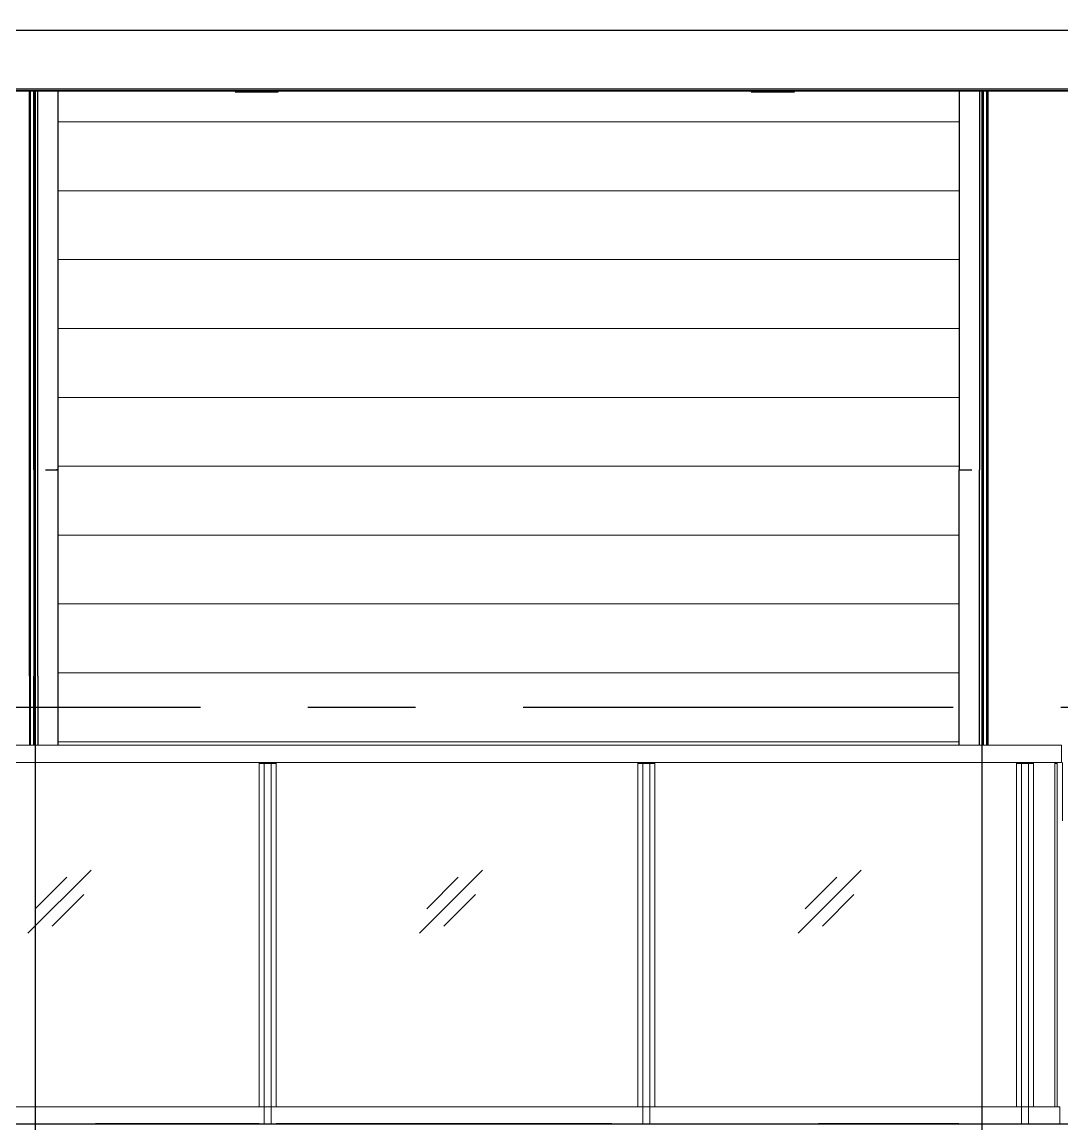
# Model space of a CAD drawing. Header units: millimetres. Extents: x 2519235 to 7246330, y 25937 to 201821.
# Drawn here: x 3243771 to 3246792, y 102290 to 105490 of the extents above; entities that cross this region are included whole.
import ezdxf
from ezdxf.xclip import XClip

# ---------------------------------------------------------------- set-up
doc = ezdxf.new("R2010")
doc.units = ezdxf.units.MM
doc.header["$XCLIPFRAME"] = 0
doc.set_wipeout_variables(frame=1)
doc.linetypes.add('DPA_Hidden 50', pattern=[3, 2, -1])
doc.linetypes.add('TA_GL_005.00000', pattern=[13.75, 5, -1.25, 1.25, -1.25, 5])
for name, color, linetype in [('000 - 0_HIDE_OBJ_FRAMING_DEF_SUB_1', 7, 'Continuous'), ('000 - 0_SYM_DWG_GRIDLINE_MAIN_COLOR_251', 7, 'Continuous'), ('_งานโครงสร้าง', 7, 'Continuous'), ('A-canopy', 7, 'Continuous')]:
    doc.layers.add(name, color=color, linetype=linetype)
doc.styles.add('TA', font='', dxfattribs={"height": 4.5})
doc.styles.get('TA').set_extended_font_data('Cordia New')

# ---------------------------------------------------------------- blocks, each defined once
blk = doc.blocks.new('W-1-PP17-ENT1_REV02_20260415-163809_PP17_ENT1_SE_ELE3')
at = {"layer": '_งานโครงสร้าง', "color": 7}
for p, q in [((1024.8, 114340), (1024.8, 100790)), ((3774.8, 114340), (3774.8, 100790))]:
    blk.add_line(p, q, dxfattribs=at)
blk = doc.blocks.new('DPA-AR_RS_Roller Shutter - RS1-A_2690X3000_-22115310-ENTRANCE 1 - ELEVATION 4')
at = {"layer": '000 - 0_HIDE_OBJ_FRAMING_DEF_SUB_1', "lineweight": 9}
h = blk.add_hatch(dxfattribs=at)
h.set_pattern_fill('FP_1', style=0, pattern_type=2)
h.set_pattern_definition([(0, (0, 0), (0, 200), [])])
h.paths.add_polyline_path([(-2999851.9, 103390), (-2997233.6, 103390), (-2997234.5, 105290), (-2997712.7, 105290), (-2997712.7, 105287), (-2997837.7, 105287), (-2997837.7, 105290), (-2999212.7, 105290), (-2999212.7, 105287), (-2999337.7, 105287), (-2999337.7, 105290), (-2999852.9, 105290), (-2999851.9, 103445.4)])
at = {"layer": '000 - 0_HIDE_OBJ_FRAMING_DEF_SUB_1', "color": 7}
for p, q in [((-2999267.6, 102290), (-2999742.7, 102290)), ((-2999742.7, 102290), (-2999267.6, 102290)), ((-2998242.7, 102290), (-2999217.9, 102290)), ((-2999217.9, 102290), (-2998242.7, 102290)), ((-2997234.5, 102290), (-2997642.7, 102290)), ((-2997642.7, 102290), (-2997234.5, 102290))]:
    blk.add_line(p, q, dxfattribs=at)
blk = doc.blocks.new('Railing - DPA-AR__100X50X8 RHS Balustrade-21291487-ENTRANCE 1 - ELEVATION 4')
at = {"layer": '000 - 0_HIDE_OBJ_FRAMING_DEF_SUB_1', "color": 7, "lineweight": 9}
for p, q in [((-2996952.1, 103340), (-2997046.1, 103340)), ((-2997046.1, 103340), (-2996952.1, 103340)), ((-2996952.1, 103337), (-2996955.6, 103337)), ((-2996955.6, 103337), (-2996952.1, 103337)), ((-2996952.1, 103337), (-2996955.6, 103337)), ((-2996955.6, 103337), (-2996952.1, 103337)), ((-2996949.1, 103337), (-2996952.1, 103337)), ((-2996952.1, 103337), (-2996949.1, 103337)), ((-2996949.1, 103337), (-2996949.1, 103340)), ((-2996949.1, 102340.6), (-2996949.1, 103337)), ((-2996933.9, 103340), (-2996933.9, 103170)), ((-2996933.9, 103170), (-2996933.9, 103340)), ((-2996914.7, 102290), (-2996914.7, 103340)), ((-2996914.7, 102290), (-2996914.7, 103340))]:
    blk.add_line(p, q, dxfattribs=at)
blk = doc.blocks.new('Railing - DPA-AR__100X50X8 RHS Balustrade-V109-ENTRANCE 1 - ELEVATION 4')
at = {"layer": '000 - 0_HIDE_OBJ_FRAMING_DEF_SUB_1', "color": 7, "lineweight": 9}
for p, q in [((-2997067.7, 103340), (-2997067.7, 103337)), ((-2997064.7, 103337), (-2997067.7, 103337)), ((-2997067.7, 103337), (-2997067.7, 102340.6)), ((-2997067.7, 103337), (-2997064.7, 103337)), ((-2997020.7, 103340), (-2997064.7, 103340)), ((-2997064.7, 103340), (-2997020.7, 103340)), ((-2997020.7, 103337), (-2997064.7, 103337)), ((-2997064.7, 103337), (-2997020.7, 103337)), ((-2997052.7, 103340), (-2997052.7, 103170)), ((-2997052.7, 102290), (-2997052.7, 103340)), ((-2997032.7, 103170), (-2997032.7, 103340)), ((-2997032.7, 102290), (-2997032.7, 103340)), ((-2997017.7, 103337), (-2997020.7, 103337)), ((-2997020.7, 103337), (-2997017.7, 103337)), ((-2997017.7, 103337), (-2997017.7, 103340)), ((-2997017.7, 102340.6), (-2997017.7, 103337))]:
    blk.add_line(p, q, dxfattribs=at)
blk = doc.blocks.new('Railing - Railing-19082426-ENTRANCE 1 - ELEVATION 4')
at = {"layer": '000 - 0_HIDE_OBJ_FRAMING_DEF_SUB_1', "color": 7, "lineweight": 9}
for p, q in [((-3000342.7, 103340), (-2996967.6, 103340)), ((-2996955.6, 103340), (-3000342.7, 103340)), ((-2996955.6, 103340), (-2996967.6, 103340)), ((-2996967.6, 103340), (-2996955.6, 103340)), ((-2996955.6, 102340), (-2996955.6, 103340)), ((-3000342.7, 102340), (-2996941.6, 102340)), ((-2999267.6, 102340), (-3000331.1, 102340)), ((-2999267.6, 102340), (-3000321.1, 102340)), ((-2999267.6, 102340), (-3000317.7, 102340)), ((-2998167.6, 102340), (-2999217.9, 102340)), ((-2998167.6, 102340), (-2999217.9, 102340)), ((-2998167.6, 102340), (-2999217.9, 102340)), ((-2997067.6, 102340), (-2998117.9, 102340)), ((-2997067.6, 102340), (-2998117.9, 102340)), ((-2997067.6, 102340), (-2998117.9, 102340)), ((-2996981.6, 102340), (-2997017.9, 102340)), ((-2996967.6, 102340), (-2997017.9, 102340)), ((-2996955.6, 102340), (-2997017.9, 102340)), ((-2996941.6, 102340), (-2996981.6, 102340)), ((-2996967.6, 102340), (-2996955.6, 102340)), ((-2996949.2, 102340), (-2996941.6, 102340)), ((-2996941.6, 102290), (-2996941.6, 102340)), ((-2996941.6, 102340), (-2996941.6, 102290)), ((-2996941.6, 102290), (-3000342.7, 102290)), ((-2999267.6, 102290), (-3000317.7, 102290)), ((-2998168.5, 102290), (-2999217.9, 102290)), ((-2997067.6, 102290), (-2998117.9, 102290)), ((-2996981.6, 102290), (-2997017.9, 102290)), ((-2996981.6, 102290), (-2996941.6, 102290)), ((-2996941.6, 102290), (-2996949.2, 102290))]:
    blk.add_line(p, q, dxfattribs=at)
at = {"color": 7}
for name, p in [('Railing - DPA-AR__100X50X8 RHS Balustrade-V109-ENTRANCE 1 - ELEVATION 4', (-2200, 0)), ('Railing - DPA-AR__100X50X8 RHS Balustrade-V109-ENTRANCE 1 - ELEVATION 4', (-1100, 0)), ('Railing - DPA-AR__100X50X8 RHS Balustrade-V109-ENTRANCE 1 - ELEVATION 4', (0, 0)), ('Railing - DPA-AR__100X50X8 RHS Balustrade-21291487-ENTRANCE 1 - ELEVATION 4', (0, 0))]:
    blk.add_blockref(name, p, dxfattribs=at)
blk = doc.blocks.new('Top Rail Type - Top Rail_Internal_-19082432-ENTRANCE 1 - ELEVATION 4')
at = {"layer": '000 - 0_HIDE_OBJ_FRAMING_DEF_SUB_1', "color": 7, "lineweight": 9}
for p, q in [((-3000342.7, 103390), (-2996976.6, 103390)), ((-2996936.6, 103390), (-3000342.7, 103390)), ((-2996976.6, 103390), (-2996936.6, 103390)), ((-2996936.6, 103340), (-2996936.6, 103390)), ((-2996936.6, 103390), (-2996936.6, 103340)), ((-2996976.6, 103340), (-3000342.7, 103340)), ((-2996936.6, 103340), (-3000342.7, 103340)), ((-2996936.6, 103340), (-2996976.6, 103340))]:
    blk.add_line(p, q, dxfattribs=at)
blk = doc.blocks.new('DPA_GM-Stoplogs Line Based 250_post100_A  - Base 250 one plate-21845614-ENTRANCE 1 - ELEVATION 4')
at = {"layer": '000 - 0_HIDE_OBJ_FRAMING_DEF_SUB_1', "color": 7}
for p, q in [((-2999267.6, 102290), (-2999742.7, 102290)), ((-2999267.6, 102290), (-2999742.7, 102290)), ((-2998567.6, 102290), (-2999217.9, 102290)), ((-2998567.6, 102290), (-2999217.9, 102290)), ((-2998442.6, 102290), (-2998692.6, 102290)), ((-2998692.6, 102290), (-2998442.6, 102290)), ((-2998692.6, 102290), (-2998442.6, 102290)), ((-2998442.6, 102290), (-2998692.6, 102290)), ((-2998682.6, 102290), (-2998452.6, 102290)), ((-2998452.6, 102290), (-2998682.6, 102290)), ((-2998666.2, 102290), (-2998643, 102290)), ((-2998643, 102290), (-2998666.2, 102290)), ((-2998666.2, 102290), (-2998643, 102290)), ((-2998643, 102290), (-2998666.2, 102290)), ((-2998567.6, 102290), (-2998242.7, 102290)), ((-2998567.6, 102290), (-2998242.7, 102290)), ((-2998492.2, 102290), (-2998469, 102290)), ((-2998469, 102290), (-2998492.2, 102290)), ((-2998492.2, 102290), (-2998469, 102290)), ((-2998469, 102290), (-2998492.2, 102290)), ((-2997642.7, 102290), (-2997283.4, 102290)), ((-2997642.7, 102290), (-2997283.4, 102290))]:
    blk.add_line(p, q, dxfattribs=at)
blk = doc.blocks.new('D1 - D1-V144-ENTRANCE 1 - ELEVATION 4')
at = {"layer": '000 - 0_HIDE_OBJ_FRAMING_DEF_SUB_1', "color": 7}
for p, q in [((-2997870.2, 105290), (-2997818.7, 105290)), ((-2997837.7, 105290), (-2997837.7, 105287)), ((-2997837.7, 105290), (-2997832.7, 105290)), ((-2997832.7, 105290), (-2997837.7, 105290)), ((-2997837.7, 105287), (-2997832.7, 105287)), ((-2997770.2, 105287), (-2997837.7, 105287)), ((-2997832.5, 105290), (-2997830.5, 105290)), ((-2997830.2, 105290), (-2997832.4, 105290)), ((-2997831.7, 105290), (-2997819.4, 105290)), ((-2997783.4, 105290), (-2997831.7, 105290)), ((-2997831.7, 105287), (-2997770.2, 105287)), ((-2997830.7, 105290), (-2997819.7, 105290)), ((-2997783.4, 105290), (-2997830.7, 105290)), ((-2997830.5, 105290), (-2997826.5, 105290)), ((-2997826.5, 105290), (-2997830.2, 105290)), ((-2997829.7, 105290), (-2997819.6, 105290)), ((-2997783.4, 105290), (-2997829.7, 105290)), ((-2997826.5, 105290), (-2997828.5, 105290)), ((-2997828.5, 105290), (-2997826.5, 105290)), ((-2997820.6, 105290), (-2997828.5, 105290)), ((-2997828.5, 105290), (-2997783.4, 105290)), ((-2997827.7, 105287), (-2997757.7, 105287)), ((-2997757.7, 105287), (-2997827.7, 105287)), ((-2997826.9, 105289), (-2997826.9, 105287)), ((-2997826.9, 105287), (-2997758.5, 105287)), ((-2997758.5, 105287), (-2997826.9, 105287)), ((-2997822.7, 105290), (-2997819.9, 105290)), ((-2997783.7, 105290), (-2997822.7, 105290)), ((-2997821.7, 105290), (-2997820.1, 105290)), ((-2997783.8, 105290), (-2997821.7, 105290)), ((-2997819.7, 105290), (-2997784.4, 105290)), ((-2997819.7, 105287), (-2997770.9, 105287)), ((-2997770.9, 105287), (-2997819.7, 105287)), ((-2997818.7, 105287), (-2997766.7, 105287)), ((-2997766.7, 105287), (-2997818.7, 105287)), ((-2997816.7, 105287), (-2997768.8, 105287)), ((-2997768.8, 105287), (-2997816.7, 105287)), ((-2997816.7, 105287), (-2997768.7, 105287)), ((-2997768.7, 105287), (-2997816.7, 105287)), ((-2997814.7, 105287), (-2997770.8, 105287)), ((-2997770.8, 105287), (-2997814.7, 105287)), ((-2997769.9, 105287), (-2997747.7, 105287)), ((-2997747.7, 105287), (-2997769.9, 105287)), ((-2997769.3, 105287), (-2997765.7, 105287)), ((-2997765.7, 105287), (-2997769.3, 105287)), ((-2997731.7, 105290), (-2997715.2, 105290))]:
    blk.add_line(p, q, dxfattribs=at)
blk = doc.blocks.new('D1 - D1-V145-ENTRANCE 1 - ELEVATION 4')
at = {"layer": '000 - 0_HIDE_OBJ_FRAMING_DEF_SUB_1', "color": 7}
for p, q in [((-2999370.2, 105290), (-2999318.7, 105290)), ((-2999337.7, 105290), (-2999337.7, 105287)), ((-2999337.7, 105290), (-2999319.4, 105290)), ((-2999283.4, 105290), (-2999337.7, 105290)), ((-2999337.7, 105287), (-2999247.7, 105287)), ((-2999247.7, 105287), (-2999337.7, 105287)), ((-2999332.8, 105290), (-2999330.5, 105290)), ((-2999330.2, 105290), (-2999332.7, 105290)), ((-2999330.7, 105290), (-2999327.7, 105290)), ((-2999327.7, 105290), (-2999330.7, 105290)), ((-2999330.5, 105290), (-2999326.8, 105290)), ((-2999326.8, 105290), (-2999330.2, 105290)), ((-2999329.7, 105290), (-2999319.6, 105290)), ((-2999283.4, 105290), (-2999329.7, 105290)), ((-2999326.9, 105290), (-2999328.5, 105290)), ((-2999328.5, 105290), (-2999326.9, 105290)), ((-2999320.6, 105290), (-2999328.5, 105290)), ((-2999328.5, 105290), (-2999283.4, 105290)), ((-2999327.6, 105287), (-2999257.7, 105287)), ((-2999257.7, 105287), (-2999327.6, 105287)), ((-2999326.9, 105289), (-2999326.9, 105287)), ((-2999326.9, 105287), (-2999258.5, 105287)), ((-2999258.5, 105287), (-2999326.9, 105287)), ((-2999325.7, 105290), (-2999319.7, 105290)), ((-2999283.4, 105290), (-2999325.7, 105290)), ((-2999322.7, 105290), (-2999319.9, 105290)), ((-2999302, 105290), (-2999322.7, 105290)), ((-2999321.7, 105290), (-2999320.1, 105290)), ((-2999301.9, 105290), (-2999321.7, 105290)), ((-2999319.7, 105290), (-2999302, 105290)), ((-2999319.7, 105287), (-2999302, 105287)), ((-2999302, 105287), (-2999319.7, 105287)), ((-2999318.7, 105287), (-2999302.1, 105287)), ((-2999302.1, 105287), (-2999318.7, 105287)), ((-2999316.7, 105287), (-2999268.8, 105287)), ((-2999268.8, 105287), (-2999316.7, 105287)), ((-2999316.7, 105287), (-2999268.7, 105287)), ((-2999268.7, 105287), (-2999316.7, 105287)), ((-2999314.7, 105287), (-2999270.8, 105287)), ((-2999270.8, 105287), (-2999314.7, 105287)), ((-2999283.7, 105290), (-2999301.9, 105290)), ((-2999283.8, 105290), (-2999301.7, 105290)), ((-2999301.1, 105290), (-2999284.4, 105290)), ((-2999301.1, 105287), (-2999265.7, 105287)), ((-2999265.7, 105287), (-2999301.1, 105287)), ((-2999300.8, 105287), (-2999266.7, 105287)), ((-2999266.7, 105287), (-2999300.8, 105287)), ((-2999231.7, 105290), (-2999215.2, 105290))]:
    blk.add_line(p, q, dxfattribs=at)
blk = doc.blocks.new('System Panel - DPA-AR_Metal Ceiling Rectangular Panel-V148-ENTRANCE 1 - ELEVATION 4')
at = {"layer": '000 - 0_HIDE_OBJ_FRAMING_DEF_SUB_1', "color": 7}
for p, q in [((-2992617.7, 105290), (-2993967.7, 105290)), ((-2993967.7, 105290), (-2993283.7, 105290)), ((-2993231.7, 105290), (-2992617.7, 105290))]:
    blk.add_line(p, q, dxfattribs=at)
blk = doc.blocks.new('D1 - D1-V155-ENTRANCE 1 - ELEVATION 4')
at = {"layer": '000 - 0_HIDE_OBJ_FRAMING_DEF_SUB_1', "color": 7}
for p, q in [((-2997835.2, 105290), (-2997783.7, 105290)), ((-2997802.7, 105290), (-2997802.7, 105287)), ((-2997802.7, 105290), (-2997784.4, 105290)), ((-2997757.7, 105290), (-2997802.7, 105290)), ((-2997802.7, 105287), (-2997757.7, 105287)), ((-2997712.7, 105287), (-2997802.7, 105287)), ((-2997797.8, 105290), (-2997795.5, 105290)), ((-2997795.2, 105290), (-2997797.7, 105290)), ((-2997795.7, 105290), (-2997784.7, 105290)), ((-2997757.7, 105290), (-2997795.7, 105290)), ((-2997795.5, 105290), (-2997791.5, 105290)), ((-2997791.5, 105290), (-2997795.2, 105290)), ((-2997794.7, 105290), (-2997784.6, 105290)), ((-2997757.7, 105290), (-2997794.7, 105290)), ((-2997791.5, 105290), (-2997793.5, 105290)), ((-2997793.5, 105290), (-2997791.5, 105290)), ((-2997785.6, 105290), (-2997793.5, 105290)), ((-2997793.5, 105290), (-2997719.7, 105290)), ((-2997792.7, 105287), (-2997757.7, 105287)), ((-2997757.7, 105287), (-2997792.7, 105287)), ((-2997791.9, 105289), (-2997791.9, 105287)), ((-2997791.9, 105287), (-2997757.7, 105287)), ((-2997757.7, 105287), (-2997791.9, 105287)), ((-2997787.7, 105290), (-2997784.9, 105290)), ((-2997782.8, 105290), (-2997787.7, 105290)), ((-2997786.7, 105290), (-2997785.1, 105290)), ((-2997728.7, 105290), (-2997786.7, 105290)), ((-2997784.7, 105290), (-2997730.7, 105290)), ((-2997784.7, 105287), (-2997730.7, 105287)), ((-2997730.7, 105287), (-2997784.7, 105287)), ((-2997783.7, 105287), (-2997731.9, 105287)), ((-2997731.9, 105287), (-2997783.7, 105287)), ((-2997733.5, 105290), (-2997782, 105290)), ((-2997781.7, 105287), (-2997733.8, 105287)), ((-2997733.8, 105287), (-2997781.7, 105287)), ((-2997781.7, 105287), (-2997733.7, 105287)), ((-2997733.7, 105287), (-2997781.7, 105287)), ((-2997779.7, 105287), (-2997735.8, 105287)), ((-2997735.8, 105287), (-2997779.7, 105287)), ((-2997720.7, 105290), (-2997757.5, 105290)), ((-2997719.7, 105290), (-2997757.5, 105290)), ((-2997712.7, 105290), (-2997757.5, 105290)), ((-2997757.5, 105287), (-2997723.5, 105287)), ((-2997723.5, 105287), (-2997757.5, 105287)), ((-2997757.5, 105287), (-2997722.7, 105287)), ((-2997722.7, 105287), (-2997757.5, 105287)), ((-2997757.5, 105287), (-2997712.7, 105287)), ((-2997732.6, 105290), (-2997680.2, 105290)), ((-2997727.7, 105290), (-2997732, 105290)), ((-2997730.7, 105290), (-2997731.1, 105290)), ((-2997731.1, 105290), (-2997712.7, 105290)), ((-2997719.7, 105290), (-2997731.1, 105290)), ((-2997730.9, 105290), (-2997720.7, 105290)), ((-2997730.8, 105290), (-2997719.7, 105290)), ((-2997730.6, 105290), (-2997727.7, 105290)), ((-2997730.4, 105290), (-2997728.7, 105290)), ((-2997722.4, 105290), (-2997724, 105290)), ((-2997724, 105290), (-2997721.9, 105290)), ((-2997721.9, 105290), (-2997724, 105290)), ((-2997724, 105290), (-2997722.4, 105290)), ((-2997723.5, 105287), (-2997723.5, 105289)), ((-2997722.4, 105290), (-2997720, 105290)), ((-2997720, 105290), (-2997722.4, 105290)), ((-2997712.7, 105287), (-2997712.7, 105290))]:
    blk.add_line(p, q, dxfattribs=at)
blk = doc.blocks.new('D1 - D1-V156-ENTRANCE 1 - ELEVATION 4')
at = {"layer": '000 - 0_HIDE_OBJ_FRAMING_DEF_SUB_1', "color": 7}
for p, q in [((-2999335.2, 105290), (-2999283.7, 105290)), ((-2999302.7, 105290), (-2999302.7, 105287)), ((-2999212.7, 105287), (-2999302.7, 105287)), ((-2999302.6, 105290), (-2999284.4, 105290)), ((-2999212.7, 105290), (-2999302.6, 105290)), ((-2999302.6, 105287), (-2999212.7, 105287)), ((-2999297.8, 105290), (-2999295.5, 105290)), ((-2999295.2, 105290), (-2999297.7, 105290)), ((-2999295.7, 105290), (-2999284.7, 105290)), ((-2999277, 105290), (-2999295.7, 105290)), ((-2999295.5, 105290), (-2999291.5, 105290)), ((-2999291.5, 105290), (-2999295.2, 105290)), ((-2999294.7, 105290), (-2999284.6, 105290)), ((-2999277.2, 105290), (-2999294.7, 105290)), ((-2999291.5, 105290), (-2999293.5, 105290)), ((-2999293.5, 105290), (-2999291.5, 105290)), ((-2999285.6, 105290), (-2999293.5, 105290)), ((-2999293.5, 105290), (-2999277.1, 105290)), ((-2999292.7, 105287), (-2999227.4, 105287)), ((-2999227.4, 105287), (-2999292.7, 105287)), ((-2999291.9, 105289), (-2999291.9, 105287)), ((-2999291.9, 105287), (-2999228.1, 105287)), ((-2999228.1, 105287), (-2999291.9, 105287)), ((-2999287.7, 105290), (-2999284.9, 105290)), ((-2999227.7, 105290), (-2999287.7, 105290)), ((-2999286.7, 105290), (-2999285.1, 105290)), ((-2999228.7, 105290), (-2999286.7, 105290)), ((-2999284.7, 105290), (-2999230.7, 105290)), ((-2999284.7, 105287), (-2999230.7, 105287)), ((-2999230.7, 105287), (-2999284.7, 105287)), ((-2999283.7, 105287), (-2999231.7, 105287)), ((-2999231.7, 105287), (-2999283.7, 105287)), ((-2999281.7, 105287), (-2999277.1, 105287)), ((-2999277.1, 105287), (-2999281.7, 105287)), ((-2999281.7, 105287), (-2999277.2, 105287)), ((-2999277.2, 105287), (-2999281.7, 105287)), ((-2999279.7, 105287), (-2999252.1, 105287)), ((-2999252.1, 105287), (-2999279.7, 105287)), ((-2999277, 105287), (-2999233.8, 105287)), ((-2999233.8, 105287), (-2999277, 105287)), ((-2999277, 105287), (-2999233.7, 105287)), ((-2999233.7, 105287), (-2999277, 105287)), ((-2999219.7, 105290), (-2999276.7, 105290)), ((-2999276.7, 105290), (-2999252.1, 105290)), ((-2999220.7, 105290), (-2999276.2, 105290)), ((-2999251.1, 105290), (-2999219.7, 105290)), ((-2999251, 105287), (-2999235.8, 105287)), ((-2999235.8, 105287), (-2999251, 105287)), ((-2999231.7, 105290), (-2999180.2, 105290)), ((-2999230.7, 105290), (-2999231.1, 105290)), ((-2999231.1, 105290), (-2999212.7, 105290)), ((-2999219.7, 105290), (-2999231.1, 105290)), ((-2999230.9, 105290), (-2999220.7, 105290)), ((-2999230.8, 105290), (-2999219.7, 105290)), ((-2999230.6, 105290), (-2999227.7, 105290)), ((-2999230.4, 105290), (-2999228.7, 105290)), ((-2999226.9, 105287), (-2999222.7, 105287)), ((-2999222.7, 105287), (-2999226.9, 105287)), ((-2999226.4, 105287), (-2999223.5, 105287)), ((-2999223.5, 105287), (-2999226.4, 105287)), ((-2999222.4, 105290), (-2999224, 105290)), ((-2999224, 105290), (-2999221.9, 105290)), ((-2999221.9, 105290), (-2999224, 105290)), ((-2999224, 105290), (-2999222.4, 105290)), ((-2999223.5, 105287), (-2999223.5, 105289)), ((-2999222.4, 105290), (-2999220, 105290)), ((-2999220, 105290), (-2999222.4, 105290)), ((-2999212.7, 105287), (-2999212.7, 105290))]:
    blk.add_line(p, q, dxfattribs=at)
blk = doc.blocks.new('System Panel - Solid Entrance-26086689-ENTRANCE 1 - ELEVATION 4')
at = {"layer": '000 - 0_HIDE_OBJ_FRAMING_DEF_SUB_1', "color": 7}
for p, q in [((-3019467.7, 105290), (-3019617.7, 105290)), ((-3019617.7, 105290), (-3019467.7, 105290))]:
    blk.add_line(p, q, dxfattribs=at)
blk = doc.blocks.new('DPA_CP_Metal Ceiling Luminaire_Entrance_ - Linear Luminaire-23778829-ENTRANCE 1 - ELEVATION 4')
at = {"layer": '000 - 0_HIDE_OBJ_FRAMING_DEF_SUB_1', "color": 7}
for p, q in [((-3019617.7, 105290), (-3019467.7, 105290)), ((-3019467.7, 105290), (-3019617.7, 105290))]:
    blk.add_line(p, q, dxfattribs=at)
at = {"layer": '000 - 0_HIDE_OBJ_FRAMING_DEF_SUB_1', "color": 7, "linetype": 'DPA_Hidden 50', "lineweight": 9}
blk.add_line((-3019602.7, 105290), (-3019482.7, 105290), dxfattribs=at)
blk.add_line((-3019602.7, 105290), (-3019482.7, 105290), dxfattribs=at)
blk.add_line((-3019602.7, 105290), (-3019482.7, 105290), dxfattribs=at)
blk.add_line((-3019602.7, 105290), (-3019482.7, 105290), dxfattribs=at)
blk.add_line((-3019602.7, 105290), (-3019482.7, 105290), dxfattribs=at)
blk.add_line((-3019602.7, 105290), (-3019482.7, 105290), dxfattribs=at)
blk.add_line((-3019602.7, 105290), (-3019482.7, 105290), dxfattribs=at)
blk.add_line((-3019602.7, 105290), (-3019482.7, 105290), dxfattribs=at)
blk.add_line((-3019602.7, 105290), (-3019482.7, 105290), dxfattribs=at)
blk.add_line((-3019602.7, 105290), (-3019482.7, 105290), dxfattribs=at)
blk.add_line((-3019602.7, 105290), (-3019482.7, 105290), dxfattribs=at)
blk = doc.blocks.new('System Panel - Solid Entrance-27730785-ENTRANCE 1 - ELEVATION 4')
at = {"layer": '000 - 0_HIDE_OBJ_FRAMING_DEF_SUB_1', "color": 7}
for p, q in [((-3017967.7, 105290), (-3018117.7, 105290)), ((-3018117.7, 105290), (-3017967.7, 105290))]:
    blk.add_line(p, q, dxfattribs=at)
blk = doc.blocks.new('System Panel - DPA-AR_Metal Ceiling Rectangular Panel-V166-ENTRANCE 1 - ELEVATION 4')
at = {"layer": '000 - 0_HIDE_OBJ_FRAMING_DEF_SUB_1', "color": 7}
for p, q in [((-2993283.7, 105290), (-2993967.7, 105290)), ((-2993967.7, 105290), (-2993283.7, 105290)), ((-2992617.7, 105290), (-2993231.7, 105290)), ((-2993231.7, 105290), (-2992617.7, 105290))]:
    blk.add_line(p, q, dxfattribs=at)
blk = doc.blocks.new('DPA_RF_CANOPY ENTRANCE STRUCTURE _ENT1_I-Shape_no Edge - Entrance 1_I SHAPE NO EDGE-V170-ENTRANCE 1 - ELEVATION 4')
at = {"layer": '000 - 0_HIDE_OBJ_FRAMING_DEF_SUB_1', "color": 7}
for p, q in [((-3013581.4, 105490), (-3013506.4, 105490)), ((-3013568.9, 105490), (-3013581.4, 105490)), ((-3013581.4, 105490), (-3013568.9, 105490)), ((-3013568.9, 105490), (-3013581.4, 105490)), ((-3013506.4, 105490), (-3013518.9, 105490)), ((-3013518.9, 105490), (-3013506.4, 105490)), ((-3013506.4, 105490), (-3013518.9, 105490)), ((-3013581.4, 105465), (-3013506.4, 105465)), ((-3013506.4, 105465), (-3013581.4, 105465)), ((-3013531.4, 105465), (-3013556.4, 105465)), ((-3013531.4, 105465), (-3013556.4, 105465))]:
    blk.add_line(p, q, dxfattribs=at)
blk = doc.blocks.new('A$C9a10139f')
at = {"layer": '000 - 0_HIDE_OBJ_FRAMING_DEF_SUB_1', "color": 7}
for p, q in [((-23677, 1990), (-23600, 1990)), ((-22226.8, 1990), (-23677, 1990)), ((-22226.8, 1990), (-23600, 1990)), ((-20727, 1990), (-22176.8, 1990)), ((-20727, 1990), (-22176.8, 1990)), ((-19226.8, 1990), (-20677, 1990)), ((-19226.8, 1990), (-20677, 1990)), ((-14700, 1965), (-44480.3, 1965)), ((-14750, 1965), (-44230.3, 1965)), ((-14750, 1965), (-44205.3, 1965)), ((-14750, 1965), (-44030.1, 1965)), ((-14750, 1796), (-44280.3, 1796)), ((-14750, 1796), (-44230.3, 1796)), ((-14600, 1790), (-44280.3, 1790)), ((-14600, 1790), (-43980.3, 1790)), ((-22941, 1790), (-24389, 1790)), ((-23575, 1790), (-23825, 1790)), ((-23700, 1790), (-23592.2, 1790)), ((-23592.2, 690), (-23592.2, 1790)), ((-23589.5, 1790), (-23581.9, 1790)), ((-23589.5, 690), (-23589.5, 1790)), ((-23581.2, 1790), (-23579.2, 1790)), ((-23579.2, 1790), (-23579.2, 690)), ((-23579.2, 690), (-23579.2, 1790)), ((-23577.2, 1790), (-23567.8, 1790)), ((-23567.8, 1790), (-23510.1, 1790)), ((-23567.8, 690), (-23567.8, 1790)), ((-23521.1, 1790), (-23544.5, 1790)), ((-23544.5, 1790), (-22976, 1790)), ((-23509.2, 1790), (-23521.1, 1790)), ((-23509.2, 690), (-23509.2, 1790)), ((-22889, 1790), (-21476, 1790)), ((-21441, 1790), (-22889, 1790)), ((-21389, 1790), (-20854.5, 1790)), ((-19941, 1790), (-21389, 1790)), ((-20890.8, 1790), (-20890.8, 690)), ((-20878.9, 1790), (-20890.8, 1790)), ((-20889.9, 1790), (-20832.2, 1790)), ((-20854.5, 1790), (-20878.9, 1790)), ((-20832.2, 1790), (-20832.2, 690)), ((-20822.8, 1790), (-20832.2, 1790)), ((-20825, 1790), (-20575, 1790)), ((-20820.8, 690), (-20820.8, 1790)), ((-20820.8, 1790), (-20810.5, 1790)), ((-20820.8, 690), (-20820.8, 1790)), ((-20810.5, 690), (-20810.5, 1790)), ((-20807.8, 1790), (-20807.8, 690)), ((-20700, 1790), (-20807.8, 1790)), ((-20700, 1790), (-20750, 1790)), ((-20750, 1790), (-20700, 1790)), ((-20650, 1790), (-20700, 1790)), ((-20700, 1790), (-20650, 1790)), ((-20592.8, 1790), (-20700, 1790)), ((-23592.2, 190), (-23592.2, 690)), ((-23589.5, 190), (-23589.5, 690)), ((-23579.2, 690), (-23579.2, 190)), ((-23579.2, 690), (-23579.2, 190)), ((-23567.8, 190), (-23567.8, 690)), ((-23545.5, 690), (-23514.1, 690)), ((-23544.5, 690), (-23521.1, 690)), ((-23521.1, 690), (-23509.2, 690)), ((-23511.7, 690), (-23514.1, 690)), ((-23509.2, 690), (-23509.2, 690)), ((-23509.2, 190), (-23509.2, 690)), ((-20890.8, -110), (-20890.8, 690)), ((-20890.8, 690), (-20878.9, 690)), ((-20890.8, 690), (-20890.8, 690)), ((-20888.3, 690), (-20885.9, 690)), ((-20885.9, 690), (-20854.5, 690)), ((-20878.9, 690), (-20854.5, 690)), ((-20832.2, -110), (-20832.2, 690)), ((-20820.8, -110), (-20820.8, 690)), ((-20820.8, -110), (-20820.8, 690)), ((-20810.5, -110), (-20810.5, 690)), ((-20807.8, 690), (-20807.8, -110)), ((-23592.2, 90), (-23592.2, 190)), ((-23589.5, 90), (-23589.5, 190)), ((-23579.2, 190), (-23579.2, 90)), ((-23579.2, 190), (-23579.2, 90)), ((-23567.8, 90), (-23567.8, 190)), ((-23509.2, 90), (-23509.2, 190)), ((-23592.2, 90), (-23592.2, -110)), ((-23589.5, -110), (-23589.5, 90)), ((-23579.2, 90), (-23579.2, -110)), ((-23579.2, -110), (-23579.2, 90)), ((-23567.8, 90), (-23567.8, -110)), ((-23509.2, -110), (-23509.2, 90)), ((-23596.7, -656.4), (-23412.8, -472.5)), ((-22459.4, -656.4), (-22275.6, -472.5)), ((-21359.4, -656.4), (-21175.6, -472.5)), ((-23575.5, -585.7), (-23483.5, -493.7)), ((-22438.2, -585.7), (-22346.3, -493.7)), ((-21338.2, -585.7), (-21246.3, -493.7)), ((-23526, -635.2), (-23434, -543.2)), ((-22388.7, -635.2), (-22296.8, -543.2)), ((-21288.7, -635.2), (-21196.8, -543.2)), ((-24000, -1210), (-20545, -1210)), ((-23085, -1210), (-23400, -1210)), ((-23085, -1210), (-23400, -1210)), ((-23400, -1210), (-22924.9, -1210)), ((-22924.9, -1210), (-23035, -1210)), ((-22924.9, -1210), (-23035, -1210)), ((-21900, -1210), (-22875.1, -1210)), ((-21900, -1210), (-22875.1, -1210)), ((-22875.1, -1210), (-21900, -1210)), ((-20891.7, -1210), (-21300, -1210)), ((-20891.7, -1210), (-21300, -1210)), ((-21300, -1210), (-20880.7, -1210))]:
    blk.add_line(p, q, dxfattribs=at)
at = {"layer": '000 - 0_HIDE_OBJ_FRAMING_DEF_SUB_1', "color": 7, "lineweight": 9}
for p, q in [((-23400, -1210), (-23085, -1210)), ((-23035, -1210), (-22924.9, -1210)), ((-22875.1, -1210), (-21900, -1210)), ((-21300, -1210), (-20891.7, -1210))]:
    blk.add_line(p, q, dxfattribs=at)
at = {"layer": '000 - 0_HIDE_OBJ_FRAMING_DEF_SUB_1', "color": 7}
for name, p in [('DPA_RF_CANOPY ENTRANCE STRUCTURE _ENT1_I-Shape_no Edge - Entrance 1_I SHAPE NO EDGE-V170-ENTRANCE 1 - ELEVATION 4', (2991342.1, -103500)), ('DPA_RF_CANOPY ENTRANCE STRUCTURE _ENT1_I-Shape_no Edge - Entrance 1_I SHAPE NO EDGE-V170-ENTRANCE 1 - ELEVATION 4', (2992841.9, -103500)), ('System Panel - DPA-AR_Metal Ceiling Rectangular Panel-V148-ENTRANCE 1 - ELEVATION 4', (2970342.7, -103500)), ('System Panel - DPA-AR_Metal Ceiling Rectangular Panel-V166-ENTRANCE 1 - ELEVATION 4', (2970342.7, -103500)), ('DPA-AR_RS_Roller Shutter - RS1-A_2690X3000_-22115310-ENTRANCE 1 - ELEVATION 4', (2976342.7, -103500)), ('D1 - D1-V145-ENTRANCE 1 - ELEVATION 4', (2976342.7, -103500)), ('D1 - D1-V156-ENTRANCE 1 - ELEVATION 4', (2976342.7, -103500)), ('System Panel - Solid Entrance-26086689-ENTRANCE 1 - ELEVATION 4', (2997342.7, -103500)), ('DPA_CP_Metal Ceiling Luminaire_Entrance_ - Linear Luminaire-23778829-ENTRANCE 1 - ELEVATION 4', (2997342.7, -103500)), ('System Panel - Solid Entrance-27730785-ENTRANCE 1 - ELEVATION 4', (2995842.7, -103500)), ('System Panel - DPA-AR_Metal Ceiling Rectangular Panel-V148-ENTRANCE 1 - ELEVATION 4', (2971842.7, -103500)), ('System Panel - DPA-AR_Metal Ceiling Rectangular Panel-V166-ENTRANCE 1 - ELEVATION 4', (2971842.7, -103500)), ('D1 - D1-V144-ENTRANCE 1 - ELEVATION 4', (2976342.7, -103500)), ('D1 - D1-V155-ENTRANCE 1 - ELEVATION 4', (2976342.7, -103500)), ('System Panel - Solid Entrance-26086689-ENTRANCE 1 - ELEVATION 4', (2998842.7, -103500)), ('DPA_CP_Metal Ceiling Luminaire_Entrance_ - Linear Luminaire-23778829-ENTRANCE 1 - ELEVATION 4', (2998842.7, -103500)), ('System Panel - Solid Entrance-27730785-ENTRANCE 1 - ELEVATION 4', (2997342.7, -103500)), ('System Panel - DPA-AR_Metal Ceiling Rectangular Panel-V148-ENTRANCE 1 - ELEVATION 4', (2973342.7, -103500)), ('System Panel - DPA-AR_Metal Ceiling Rectangular Panel-V166-ENTRANCE 1 - ELEVATION 4', (2973342.7, -103500)), ('DPA_GM-Stoplogs Line Based 250_post100_A  - Base 250 one plate-21845614-ENTRANCE 1 - ELEVATION 4', (2976342.7, -103500))]:
    blk.add_blockref(name, p, dxfattribs=at)
at = {"layer": '000 - 0_HIDE_OBJ_FRAMING_DEF_SUB_1', "color": 7, "lineweight": 9}
for name in ['Top Rail Type - Top Rail_Internal_-19082432-ENTRANCE 1 - ELEVATION 4', 'Railing - Railing-19082426-ENTRANCE 1 - ELEVATION 4']:
    blk.add_blockref(name, (2976342.7, -103500), dxfattribs=at)
blk = doc.blocks.new('*U996')
at = {"layer": '000 - 0_SYM_DWG_GRIDLINE_MAIN_COLOR_251', "color": 7, "linetype": 'ByBlock', "ltscale": 5}
blk.add_line((20, 0), (-878, 0), dxfattribs=at)
at = {"color": 7, "style": 'TA', "flags": 1}
blk.add_attdef('LOCATION', (6, -6), '', height=4.5, rotation=270, dxfattribs=at)
blk = doc.blocks.new('W-1-PP17-ENT1_REV02_20260415-163734_PP17_ENT1_ELE3_DIMS')
at = {"layer": '000 - 0_SYM_DWG_GRIDLINE_MAIN_COLOR_251', "color": 7, "linetype": 'TA_GL_005.00000', "xscale": 50, "yscale": 50, "zscale": 50, "rotation": 180}
for p in [(-18300, 105290), (-18300, 103500)]:
    blk.add_blockref('*U996', p, dxfattribs=at)
blk = doc.blocks.new('*U961')
at = {"color": 7}
blk.add_wipeout([(0, -476.3), (-29580.3, -476.3), (-29580.3, -470.3), (-29530.3, -470.3), (-29530.3, -301.3), (-29780.3, -301.3), (-29780.3, -276.3), (-29355.1, -259.9), (-29355.1, -76.3), (-28936.1, -76.3), (-28936.1, 0), (0, 0)], dxfattribs=at).dxf.layer = 'A-canopy'
at = {"layer": 'A-canopy', "color": 7}
for p, q in [((0, -301.3), (-29530.3, -301.3)), ((-29530.3, -470.3), (0, -470.3))]:
    blk.add_line(p, q, dxfattribs=at)
blk.add_lwpolyline([(0, 0), (-28936.1, 0), (-28936.1, -76.3), (-29355.1, -76.3), (-29355.1, -259.9), (-29780.3, -276.3), (-29780.3, -301.3), (-29530.3, -301.3), (-29530.3, -470.3), (-29580.3, -470.3), (-29580.3, -476.3), (0, -476.3)], dxfattribs=at)
blk.add_lwpolyline([(0, -476.3), (-29580.3, -476.3), (-29580.3, -470.3), (-29530.3, -470.3), (-29530.3, -301.3), (-29780.3, -301.3), (-29780.3, -276.3), (-29355.1, -259.9), (-29355.1, -76.3), (-28936.1, -76.3), (-28936.1, 0), (0, 0)], close=True, dxfattribs=at)

msp = doc.modelspace()

# ---------------------------------------------------------------- block references
at = {"color": 7}
ref = msp.add_blockref('A$C9a10139f', (3267384.512, 103500), dxfattribs=at)
XClip(ref).set_block_clipping_path([(-25578.266780246, -6873.3504424678), (-1221.0579811619, 14432.3271690989)])

# ---------------------------------------------------------------- next in the draw order: block references
ref = msp.add_blockref('W-1-PP17-ENT1_REV02_20260415-163809_PP17_ENT1_SE_ELE3', (3242784.512, 0), dxfattribs=at)
XClip(ref).set_block_clipping_path([(-978.2667802493, 95732.3277789756), (41754.3453374598, 117932.3271690989)])

# ---------------------------------------------------------------- next in the draw order: block references
ref = msp.add_blockref('*U961', (3252684.512, 105766.325), dxfattribs=at)
XClip(ref).set_block_clipping_path([(-11310.3792002061, -10033.9973392754), (31854.3453374598, 12166.002050848)])

# ---------------------------------------------------------------- next in the draw order: block references
ref = msp.add_blockref('W-1-PP17-ENT1_REV02_20260415-163734_PP17_ENT1_ELE3_DIMS', (3242784.512, 0), dxfattribs=at)
XClip(ref).set_block_clipping_path([(-1933.1517627602, 96626.6495575323), (31604.352222994, 118738.2406029412)])

doc.saveas('drawing.dxf')
